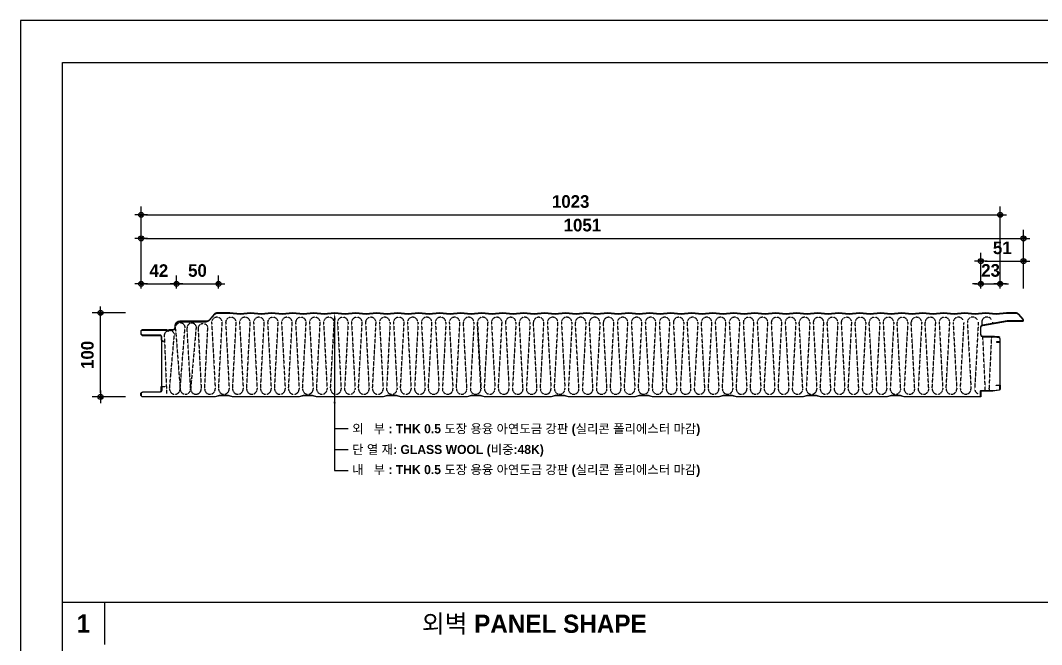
# Model space of a CAD drawing. Extents: x 0 to 20413, y 0 to 2870.
# Drawn here: x 0 to 1216, y 743 to 1485 of the extents above; entities that cross this region are included whole.
import ezdxf
from ezdxf.enums import TextEntityAlignment as Align

# ---------------------------------------------------------------- set-up
doc = ezdxf.new("R2010")
doc.units = 0
doc.linetypes.add('AUSGEZOGEN', pattern=[0])
doc.linetypes.add('HIDDEN', pattern=[0.375, 0.25, -0.125])
doc.layers.get('Defpoints').update_dxf_attribs({"color": 151})
for name, color, linetype in [('1', 7, 'Continuous'), ('A-ANNO-GRA1', 7, 'Continuous'), ('A-ANNO-LEAD', 4, 'Continuous'), ('A-ANNO-TEXT1', 7, 'Continuous'), ('A-ST-AXIS-DIM', 7, 'Continuous')]:
    doc.layers.add(name, color=color, linetype=linetype)
doc.styles.add('2020음성 1차', font='나눔고딕Bold.ttf')
doc.dimstyles.new('DIM-5', dxfattribs={"dimscale": 5, "dimtxt": 3, "dimasz": 1, "dimexe": 2, "dimexo": 3, "dimgap": 1.5, "dimtad": 1, "dimdec": 0, "dimzin": 0, "dimdsep": 46, "dimtxsty": '2020음성 1차', "dimblk1": 'DIMDOT', "dimblk2": 'DIMDOT', "dimsah": 1, "dimcen": 0, "dimdle": 4, "dimclrd": 7, "dimclre": 7, "dimclrt": 3, "dimadec": 0, "dimazin": 0, "dimtfac": 1, "dimtdec": 0, "dimtix": 1, "dimtmove": 2, "dimatfit": 3, "dimldrblk": 'DIMDOT', "dimfxl": 1, "dimtolj": 1, "dimtzin": 0, "dimarcsym": 0})

# ---------------------------------------------------------------- blocks, each defined once
blk = doc.blocks.new('1000W')
at = {"color": 2, "linetype": 'AUSGEZOGEN'}
for points in [[(211795, -537142.7), (211784.1, -537142.7), (211771.6, -537143.9), (211759.1, -537142.7), (211746.6, -537143.9), (211734.1, -537142.7), (211721.6, -537143.9), (211709.1, -537142.7), (211696.6, -537143.9), (211684.1, -537142.7), (211671.6, -537143.9), (211659.1, -537142.7), (211646.6, -537143.9), (211634.1, -537142.7), (211621.6, -537143.9), (211609.1, -537142.7), (211596.6, -537143.9), (211584.1, -537142.7), (211571.6, -537143.9), (211559.1, -537142.7), (211546.6, -537143.9), (211534.1, -537142.7), (211521.6, -537143.9), (211509.1, -537142.7), (211496.6, -537143.9), (211484.1, -537142.7), (211471.6, -537143.9), (211459.1, -537142.7), (211446.6, -537143.9), (211434.1, -537142.7), (211421.6, -537143.9), (211409.1, -537142.7), (211396.6, -537143.9), (211384.1, -537142.7), (211371.6, -537143.9), (211359.1, -537142.7), (211346.6, -537143.9), (211334.1, -537142.7), (211321.6, -537143.9), (211309.1, -537142.7), (211296.6, -537143.9), (211284.1, -537142.7), (211271.6, -537143.9), (211259.1, -537142.7), (211246.6, -537143.9), (211234.1, -537142.7), (211221.6, -537143.9), (211209.1, -537142.7), (211196.6, -537143.9), (211184.1, -537142.7), (211171.6, -537143.9), (211159.1, -537142.7), (211146.6, -537143.9), (211134.1, -537142.7), (211121.6, -537143.9), (211109.1, -537142.7), (211096.6, -537143.9), (211084.1, -537142.7), (211071.6, -537143.9), (211059.1, -537142.7), (211046.6, -537143.9), (211034.1, -537142.7), (211021.6, -537143.9), (211009.1, -537142.7), (210996.6, -537143.9), (210984.1, -537142.7), (210971.6, -537143.9), (210959.1, -537142.7), (210946.6, -537143.9), (210934.1, -537142.7), (210921.6, -537143.9), (210909.1, -537142.7), (210896.6, -537143.9), (210884.1, -537142.7), (210871.6, -537143.9), (210859.1, -537142.7), (210844.4, -537142.7, 0.212615), (210840.7, -537144.3), (210834.5, -537151.2, -0.212615), (210831.2, -537152.7), (210799.7, -537152.7, 0.414214), (210793.7, -537158.7), (210793.7, -537160.2, -0.414214), (210791.2, -537162.7), (210787.2, -537162.7), (210785.7, -537163.7), (210784.2, -537162.7), (210755.7, -537162.7, 0.414214), (210753.2, -537165.2), (210753.2, -537167.2, 0.414302), (210755.7, -537169.7), (210776.2, -537169.7, -0.414214), (210777.7, -537171.2), (210777.7, -537174.7, 0.414214), (210779.7, -537176.7), (210780.3, -537176.7), (210780.3, -537176.2), (210779.7, -537176.2, -0.414214), (210778.2, -537174.7), (210778.2, -537171.2, 0.414214), (210776.2, -537169.2), (210755.7, -537169.2, -0.414213), (210753.7, -537167.2), (210753.7, -537165.2, -0.414214), (210755.7, -537163.2), (210784, -537163.2), (210785.7, -537164.3), (210787.3, -537163.2), (210791.2, -537163.2, 0.414214), (210794.2, -537160.2), (210794.2, -537158.6, -0.409959), (210799.7, -537153.2), (210831.2, -537153.2, 0.212615), (210834.9, -537151.5), (210841.3, -537144.4, -0.194214), (210844.4, -537143.2), (210859.1, -537143.2), (210871.6, -537144.4), (210884.1, -537143.2), (210896.6, -537144.4), (210909.1, -537143.2), (210921.6, -537144.4), (210934.1, -537143.2), (210946.6, -537144.4), (210959.1, -537143.2), (210971.6, -537144.4), (210984.1, -537143.2), (210996.6, -537144.4), (211009.1, -537143.2), (211021.6, -537144.4), (211034.1, -537143.2), (211046.6, -537144.4), (211059.1, -537143.2), (211071.6, -537144.4), (211084.1, -537143.2), (211096.6, -537144.4), (211109.1, -537143.2), (211121.6, -537144.4), (211134.1, -537143.2), (211146.6, -537144.4), (211159.1, -537143.2), (211171.6, -537144.4), (211184.1, -537143.2), (211196.6, -537144.4), (211209.1, -537143.2), (211221.6, -537144.4), (211234.1, -537143.2), (211246.6, -537144.4), (211259.1, -537143.2), (211271.6, -537144.4), (211284.1, -537143.2), (211296.6, -537144.4), (211309.1, -537143.2), (211321.6, -537144.4), (211334.1, -537143.2), (211346.6, -537144.4), (211359.1, -537143.2), (211371.6, -537144.4), (211384.1, -537143.2), (211396.6, -537144.4), (211409.1, -537143.2), (211421.6, -537144.4), (211434.1, -537143.2), (211446.6, -537144.4), (211459.1, -537143.2), (211471.6, -537144.4), (211484.1, -537143.2), (211496.6, -537144.4), (211509.1, -537143.2), (211521.6, -537144.4), (211534.1, -537143.2), (211546.6, -537144.4), (211559.1, -537143.2), (211571.6, -537144.4), (211584.1, -537143.2), (211596.6, -537144.4), (211609.1, -537143.2), (211621.6, -537144.4), (211634.1, -537143.2), (211646.6, -537144.4), (211659.1, -537143.2), (211671.6, -537144.4), (211684.1, -537143.2), (211696.6, -537144.4), (211709.1, -537143.2), (211721.6, -537144.4), (211734.1, -537143.2), (211746.6, -537144.4), (211759.1, -537143.2), (211771.6, -537144.4), (211784.1, -537143.2), (211795, -537143.2)], [(211798.4, -537144.7), (211803.6, -537150.5, -0.649328), (211802.9, -537152.2), (211785, -537152.2), (211755.6, -537157.2, 0.359263), (211753.1, -537160.2), (211753.1, -537168.2, 0.414214), (211756.1, -537171.2), (211769.6, -537171.2), (211774.8, -537171.9, -0.378242), (211776.1, -537173.4), (211776.1, -537175.7, -0.414214), (211774.6, -537177.2), (211772.1, -537177.2), (211772.1, -537177.7), (211774.6, -537177.7, 0.414214), (211776.6, -537175.7), (211776.6, -537173.4, 0.378242), (211774.8, -537171.4), (211769.6, -537170.7), (211756.1, -537170.7, -0.414214), (211753.6, -537168.2), (211753.6, -537160.2, -0.358703), (211755.7, -537157.7), (211785.1, -537152.7), (211802.9, -537152.7, 0.649323), (211804, -537150.2), (211798.7, -537144.3)]]:
    blk.add_lwpolyline(points, format="xyb", dxfattribs=at)
at = {"color": 2}
for radius, start, end in [(5, 41.9836, 90), (4.5, 41.9907, 89.9965)]:
    blk.add_arc((211795, -537147.7), radius, start, end, dxfattribs=at)
at = {"layer": '1', "color": 8, "linetype": 'HIDDEN'}
for p, q in [((210821.4, -537160.3), (210825.2, -537233.2)), ((211070.8, -537154.2), (211075.1, -537233.2)), ((211083.4, -537154.2), (211079.2, -537233.2)), ((211104.1, -537154.2), (211108.3, -537233.2)), ((211116.6, -537154.2), (211112.4, -537233.2)), ((211767.5, -537153.8), (211767.4, -537154.8)), ((210781.2, -537168.9), (210784, -537238.6))]:
    blk.add_line(p, q, dxfattribs=at)
at = {"layer": '1', "color": 6}
blk.add_line((211776.6, -537228.7), (211776.6, -537175.7), dxfattribs=at)
at = {"layer": '1', "color": 8, "linetype": 'HIDDEN'}
for points in [[(210850.2, -537154.2, 1), (210837.6, -537154.2), (210841.9, -537233.2, -1), (210829.3, -537233.2), (210833.1, -537159.1, 0.693112), (210821.4, -537160.3)], [(210866.8, -537154.2, 1), (210854.3, -537154.2), (210858.5, -537233.2, -1), (210845.9, -537233.2), (210850.2, -537154.2)], [(210916.8, -537154.2, 1), (210904.3, -537154.2), (210908.5, -537233.2, -1), (210895.9, -537233.2), (210900.2, -537154.2, 1), (210887.6, -537154.2), (210891.8, -537233.2, -1), (210879.3, -537233.2), (210883.5, -537154.2, 1), (210870.9, -537154.2), (210875.2, -537233.2, -1), (210862.6, -537233.2), (210866.8, -537154.2)], [(210933.5, -537154.2, 1), (210920.9, -537154.2), (210925.2, -537233.2, -1), (210912.6, -537233.2), (210916.8, -537154.2)], [(210983.5, -537154.2, 1), (210970.9, -537154.2), (210975.1, -537233.2, -1), (210962.6, -537233.2), (210966.8, -537154.2, 1), (210954.2, -537154.2), (210958.5, -537233.2, -1), (210945.9, -537233.2), (210950.1, -537154.2, 1), (210937.6, -537154.2), (210941.8, -537233.2, -1), (210929.2, -537233.2), (210933.5, -537154.2)], [(211000.1, -537154.2, 1), (210987.5, -537154.2), (210991.8, -537233.2, -1), (210979.2, -537233.2), (210983.5, -537154.2)], [(211037.5, -537154.2), (211041.8, -537233.2, -1), (211029.2, -537233.2), (211033.4, -537154.2, 1), (211020.9, -537154.2), (211025.1, -537233.2, -1), (211012.5, -537233.2), (211016.8, -537154.2, 1), (211004.2, -537154.2), (211008.4, -537233.2)], [(211062.5, -537233.2), (211066.8, -537154.2, 1), (211054.2, -537154.2), (211058.4, -537233.2)], [(211108.3, -537233.2, -1), (211095.7, -537233.2), (211100, -537154.2, 1), (211087.4, -537154.2), (211091.7, -537233.2)], [(211129, -537233.2), (211133.2, -537154.2, 1), (211120.6, -537154.2), (211124.9, -537233.2)], [(211129.1, -537233.2, 1), (211141.6, -537233.2), (211137.4, -537154.2, -1), (211150, -537154.2), (211145.7, -537233.2, 1), (211158.3, -537233.2), (211154, -537154.2)], [(211183.4, -537154.2, 1), (211170.8, -537154.2), (211175, -537233.2, -1), (211162.5, -537233.2), (211166.7, -537154.2, 1), (211154.1, -537154.2), (211158.4, -537233.2)], [(211200, -537154.2, 1), (211187.5, -537154.2), (211191.7, -537233.2, -1), (211179.1, -537233.2), (211183.4, -537154.2)], [(211200, -537154.2), (211195.8, -537233.2, 1), (211208.4, -537233.2), (211204.1, -537154.2, -1), (211216.7, -537154.2), (211212.4, -537233.2, 1), (211225, -537233.2), (211220.8, -537154.2)], [(211241.7, -537233.2, -1), (211229.1, -537233.2), (211233.3, -537154.2, 1), (211220.8, -537154.2)], [(211266.7, -537154.2, 1), (211254.1, -537154.2), (211258.3, -537233.2, -1), (211245.8, -537233.2), (211250, -537154.2, 1), (211237.4, -537154.2), (211241.7, -537233.2)], [(211266.7, -537154.2), (211262.4, -537233.2, 1), (211275, -537233.2), (211270.7, -537154.2, -1), (211283.3, -537154.2), (211279.1, -537233.2, 1), (211291.7, -537233.2), (211287.4, -537154.2, -1), (211300, -537154.2), (211295.7, -537233.2, 1), (211308.3, -537233.2), (211304.1, -537154.2, -1), (211316.6, -537154.2)], [(211333.3, -537154.2, 1), (211320.7, -537154.2), (211325, -537233.2, -1), (211312.4, -537233.2), (211316.6, -537154.2)], [(211362.4, -537233.2), (211366.6, -537154.2, 1), (211354, -537154.2), (211358.3, -537233.2, -1), (211345.7, -537233.2), (211350, -537154.2, 1), (211337.4, -537154.2), (211341.6, -537233.2, -1), (211329.1, -537233.2), (211333.3, -537154.2)], [(211399.9, -537154.2, 1), (211387.4, -537154.2), (211391.6, -537233.2, -1), (211379, -537233.2), (211383.3, -537154.2, 1), (211370.7, -537154.2), (211374.9, -537233.2, -1), (211362.4, -537233.2)], [(211399.9, -537154.2), (211395.7, -537233.2, 1), (211408.3, -537233.2), (211404, -537154.2, -1), (211416.6, -537154.2), (211412.3, -537233.2, 1), (211424.9, -537233.2), (211420.7, -537154.2)], [(211449.9, -537154.2, 1), (211437.3, -537154.2), (211441.6, -537233.2, -1), (211429, -537233.2), (211433.3, -537154.2, 1), (211420.7, -537154.2)], [(211474.9, -537233.2, -1), (211462.3, -537233.2), (211466.6, -537154.2, 1), (211454, -537154.2), (211458.2, -537233.2, -1), (211445.7, -537233.2), (211449.9, -537154.2)], [(211516.5, -537154.2, 1), (211504, -537154.2), (211508.2, -537233.2, -1), (211495.6, -537233.2), (211499.9, -537154.2, 1), (211487.3, -537154.2), (211491.6, -537233.2, -1), (211479, -537233.2), (211483.2, -537154.2, 1), (211470.7, -537154.2), (211474.9, -537233.2)], [(211533.2, -537154.2, 1), (211520.6, -537154.2), (211524.9, -537233.2, -1), (211512.3, -537233.2), (211516.5, -537154.2)], [(211533.2, -537154.2), (211529, -537233.2, 1), (211541.5, -537233.2), (211537.3, -537154.2, -1), (211549.9, -537154.2), (211545.6, -537233.2, 1), (211558.2, -537233.2)], [(211562.3, -537233.2), (211566.5, -537154.2, 1), (211554, -537154.2), (211558.2, -537233.2)], [(211574.9, -537233.2), (211570.6, -537154.2, -1), (211583.2, -537154.2), (211578.9, -537233.2)], [(211608.2, -537233.2, -1), (211595.6, -537233.2), (211599.8, -537154.2, 1), (211587.3, -537154.2), (211591.5, -537233.2, -1), (211578.9, -537233.2)], [(211608.2, -537233.2), (211603.9, -537154.2, -1), (211616.5, -537154.2), (211612.3, -537233.2, 1), (211624.8, -537233.2), (211620.6, -537154.2, -1), (211633.2, -537154.2), (211628.9, -537233.2)], [(211637.2, -537154.2, -1), (211649.8, -537154.2), (211645.6, -537233.2, 1), (211658.1, -537233.2), (211653.9, -537154.2, -1), (211666.5, -537154.2), (211662.2, -537233.2, 1), (211674.8, -537233.2), (211670.6, -537154.2, -1), (211683.1, -537154.2)], [(211732.2, -537150.9, 0.757475), (211720.5, -537154.2), (211724.8, -537233.2, -1), (211712.2, -537233.2), (211716.5, -537154.2, 1), (211703.9, -537154.2), (211708.1, -537233.2, -1), (211695.6, -537233.2), (211699.8, -537154.2, 1), (211687.2, -537154.2)], [(211749.2, -537150.8, 0.757475), (211737.5, -537154.1), (211741.8, -537233.1, -1), (211729.2, -537233.1), (211733.5, -537154.1)], [(211766.2, -537150.7, 0.757475), (211754.5, -537153.9), (211754.8, -537157.5)], [(210806, -537159.1, 1.06926), (210794.7, -537162.9), (210800.1, -537233.2), (210806, -537159.1)], [(211000.1, -537154.2), (210995.9, -537233.2, 1), (211008.4, -537233.2)], [(211050.1, -537154.2), (211045.9, -537233.2, 1), (211058.4, -537233.2)], [(211637.2, -537154.2), (211641.5, -537233.2, -1), (211628.9, -537233.2)], [(211683.1, -537154.2), (211678.9, -537233.2, 1), (211691.5, -537233.2), (211687.2, -537154.2)], [(211750.5, -537153.9), (211746.2, -537233, 0.330984), (211750.7, -537239)], [(210819.7, -537239.4, 0.378249), (210825.2, -537233.2, -1), (210812.6, -537233.2, -1), (210800.1, -537233.2, -1), (210787.5, -537233.2), (210793.3, -537167.6, 0.737885), (210781.2, -537168.9)], [(211758.4, -537235.2, 0.089324), (211758.8, -537233), (211755.9, -537171.2)], [(211766.1, -537171.2), (211763.2, -537232.9, 0.094179), (211763.7, -537235.2)]]:
    blk.add_lwpolyline(points, format="xyb", dxfattribs=at)
blk.add_lwpolyline([(210819.2, -537159.1), (210812.6, -537233.2), (210808.4, -537160.3)], dxfattribs=at)
at = {"layer": '1', "color": 6}
blk.add_lwpolyline([(210777.7, -537230.2), (210778.2, -537230.2), (210778.2, -537176)], dxfattribs=at)
at = {"layer": '1', "color": 2}
blk.add_lwpolyline([(211752.6, -537242.2, 0.414214), (211753.1, -537241.7), (211753.1, -537235.7, -0.414214), (211753.6, -537235.2), (211767.6, -537235.2), (211775.2, -537234.3, 0.385314), (211776.1, -537233.3), (211776.1, -537229.2), (211771.9, -537229.2), (211771.9, -537228.7), (211776.6, -537228.7), (211776.6, -537233.3, -0.385314), (211775.2, -537234.8), (211767.6, -537235.7), (211754.1, -537235.7, 0.414214), (211753.6, -537236.2), (211753.6, -537242.2, -0.412305), (211753.1, -537242.7), (211751.1, -537242.7), (211661.7, -537242.7), (211657.2, -537241.2), (211647.2, -537241.2), (211642.2, -537242.7), (211562.2, -537242.7), (211557.2, -537241.2), (211547.2, -537241.2), (211542.2, -537242.7), (211462.2, -537242.7), (211457.2, -537241.2), (211447.2, -537241.2), (211442.2, -537242.7), (211362.2, -537242.7), (211357.2, -537241.2), (211347.2, -537241.2), (211342.2, -537242.7), (211262.2, -537242.7), (211257.2, -537241.2), (211247.2, -537241.2), (211242.2, -537242.7), (211162.2, -537242.7), (211157.2, -537241.2), (211147.2, -537241.2), (211142.2, -537242.7), (211062.2, -537242.7), (211057.2, -537241.2), (211047.2, -537241.2), (211042.2, -537242.7), (210962.2, -537242.7), (210957.2, -537241.2), (210947.2, -537241.2), (210942.2, -537242.7), (210862.2, -537242.7), (210857.2, -537241.2), (210847.2, -537241.2), (210842.2, -537242.7), (210755.7, -537242.7, -0.414214), (210753.2, -537240.2), (210753.2, -537239.2, -0.414213), (210755.7, -537236.7), (210776.2, -537236.7, 0.414213), (210777.7, -537235.2), (210777.7, -537230.2), (210778.2, -537230.2), (210777.7, -537230.2), (210781.7, -537230.2), (210781.7, -537230.7), (210778.2, -537230.7), (210778.2, -537235.2, -0.414213), (210776.2, -537237.2), (210755.7, -537237.2, 0.414718), (210753.7, -537239.2), (210753.7, -537240.2, 0.414214), (210755.7, -537242.2), (210842.1, -537242.2), (210847.1, -537240.7), (210857.3, -537240.7), (210862.3, -537242.2), (210942.1, -537242.2), (210947.1, -537240.7), (210957.3, -537240.7), (210962.3, -537242.2), (211042.1, -537242.2), (211047.1, -537240.7), (211057.3, -537240.7), (211062.3, -537242.2), (211142.1, -537242.2), (211147.1, -537240.7), (211157.3, -537240.7), (211162.3, -537242.2), (211242.1, -537242.2), (211247.1, -537240.7), (211257.3, -537240.7), (211262.3, -537242.2), (211342.1, -537242.2), (211347.1, -537240.7), (211357.3, -537240.7), (211362.3, -537242.2), (211442.1, -537242.2), (211447.1, -537240.7), (211457.3, -537240.7), (211462.3, -537242.2), (211542.1, -537242.2), (211547.1, -537240.7), (211557.3, -537240.7), (211562.3, -537242.2), (211642.1, -537242.2), (211647.1, -537240.7), (211657.3, -537240.7), (211661.8, -537242.2), (211751.1, -537242.2), (211752.6, -537242.2)], format="xyb", dxfattribs=at)
at = {"layer": '1', "color": 8, "linetype": 'HIDDEN'}
for centre, radius, start, end in [((211043.7, -537154.2), 6.29, 0, 180), ((211077, -537154.2), 6.29, 0, 180), ((211110.2, -537154.2), 6.29, 0, 180), ((210813.9, -537160.4), 5.51, 14.249, 178.9829), ((211068.8, -537233.2), 6.29, 180, 0), ((211085.5, -537233.2), 6.29, 180, 0), ((211118.7, -537233.2), 6.29, 180, 0), ((211568.6, -537233.2), 6.29, 180, 0)]:
    blk.add_arc(centre, radius, start, end, dxfattribs=at)
blk = doc.blocks.new('DIMDOT')
blk.add_line((-1.5, 0), (1.5, 0))
for radius in [0.6, 0.28]:
    blk.add_circle((0, 0), radius)
blk = doc.blocks.new('*D35')
at = {"layer": 'A-ST-AXIS-DIM', "color": 7, "lineweight": -2}
for p, q in [((143.8, 1165.9), (143.8, 1181.7)), ((185.8, 1165.9), (185.8, 1181.7)), ((148.8, 1171.7), (180.8, 1171.7))]:
    blk.add_line(p, q, dxfattribs=at)
at = {"layer": 'Defpoints', "color": 0}
for p in [(185.8, 1171.7), (143.8, 1150.9), (185.8, 1150.9)]:
    blk.add_point(p, dxfattribs=at)
at = {"layer": 'A-ST-AXIS-DIM', "color": 7, "linetype": 'ByBlock', "lineweight": -2, "xscale": 5, "yscale": 5, "zscale": 5, "rotation": 180}
blk.add_blockref('DIMDOT', (143.8, 1171.7), dxfattribs=at)
at = {"layer": 'A-ST-AXIS-DIM', "color": 7, "linetype": 'ByBlock', "lineweight": -2, "xscale": 5, "yscale": 5, "zscale": 5}
blk.add_blockref('DIMDOT', (185.8, 1171.7), dxfattribs=at)
at = {"layer": 'A-ST-AXIS-DIM', "color": 3, "insert": (164.8, 1187.4), "char_height": 15, "attachment_point": 5, "style": '2020음성 1차'}
blk.add_mtext('\\A1;42', dxfattribs=at)
blk = doc.blocks.new('*D36')
at = {"layer": 'A-ST-AXIS-DIM', "color": 7, "lineweight": -2}
for p, q in [((185.8, 1165.9), (185.8, 1181.7)), ((235.8, 1165.9), (235.8, 1181.7)), ((190.8, 1171.7), (230.8, 1171.7))]:
    blk.add_line(p, q, dxfattribs=at)
at = {"layer": 'Defpoints', "color": 0}
for p in [(235.8, 1171.7), (185.8, 1150.9), (235.8, 1150.9)]:
    blk.add_point(p, dxfattribs=at)
at = {"layer": 'A-ST-AXIS-DIM', "color": 7, "linetype": 'ByBlock', "lineweight": -2, "xscale": 5, "yscale": 5, "zscale": 5, "rotation": 180}
blk.add_blockref('DIMDOT', (185.8, 1171.7), dxfattribs=at)
at = {"layer": 'A-ST-AXIS-DIM', "color": 7, "linetype": 'ByBlock', "lineweight": -2, "xscale": 5, "yscale": 5, "zscale": 5}
blk.add_blockref('DIMDOT', (235.8, 1171.7), dxfattribs=at)
at = {"layer": 'A-ST-AXIS-DIM', "color": 3, "insert": (210.8, 1187.4), "char_height": 15, "attachment_point": 5, "style": '2020음성 1차'}
blk.add_mtext('\\A1;50', dxfattribs=at)
blk = doc.blocks.new('*D37')
at = {"layer": 'A-ST-AXIS-DIM', "color": 7, "lineweight": -2}
for p, q in [((1143.7, 1165.9), (1143.7, 1208.7)), ((1194.5, 1165.9), (1194.5, 1208.7)), ((1148.7, 1198.7), (1189.5, 1198.7))]:
    blk.add_line(p, q, dxfattribs=at)
at = {"layer": 'Defpoints', "color": 0}
for p in [(1194.5, 1198.7), (1143.7, 1150.9), (1194.5, 1150.9)]:
    blk.add_point(p, dxfattribs=at)
at = {"layer": 'A-ST-AXIS-DIM', "color": 7, "linetype": 'ByBlock', "lineweight": -2, "xscale": 5, "yscale": 5, "zscale": 5, "rotation": 180}
blk.add_blockref('DIMDOT', (1143.7, 1198.7), dxfattribs=at)
at = {"layer": 'A-ST-AXIS-DIM', "color": 7, "linetype": 'ByBlock', "lineweight": -2, "xscale": 5, "yscale": 5, "zscale": 5}
blk.add_blockref('DIMDOT', (1194.5, 1198.7), dxfattribs=at)
at = {"layer": 'A-ST-AXIS-DIM', "color": 3, "insert": (1169.1, 1214.4), "char_height": 15, "attachment_point": 5, "style": '2020음성 1차'}
blk.add_mtext('\\A1;51', dxfattribs=at)
blk = doc.blocks.new('*D38')
at = {"layer": 'A-ST-AXIS-DIM', "color": 7, "lineweight": -2}
for p, q in [((1143.7, 1165.9), (1143.7, 1181.7)), ((1166.7, 1165.9), (1166.7, 1181.7)), ((1138.7, 1171.7), (1133.7, 1171.7)), ((1143.7, 1171.7), (1166.7, 1171.7)), ((1171.7, 1171.7), (1176.7, 1171.7))]:
    blk.add_line(p, q, dxfattribs=at)
at = {"layer": 'Defpoints', "color": 0}
for p in [(1166.7, 1171.7), (1143.7, 1150.9), (1166.7, 1150.9)]:
    blk.add_point(p, dxfattribs=at)
at = {"layer": 'A-ST-AXIS-DIM', "color": 7, "linetype": 'ByBlock', "lineweight": -2, "xscale": 5, "yscale": 5, "zscale": 5}
blk.add_blockref('DIMDOT', (1143.7, 1171.7), dxfattribs=at)
at = {"layer": 'A-ST-AXIS-DIM', "color": 7, "linetype": 'ByBlock', "lineweight": -2, "xscale": 5, "yscale": 5, "zscale": 5, "rotation": 180}
blk.add_blockref('DIMDOT', (1166.7, 1171.7), dxfattribs=at)
at = {"layer": 'A-ST-AXIS-DIM', "color": 3, "insert": (1155.2, 1187.5), "char_height": 15, "attachment_point": 5, "style": '2020음성 1차'}
blk.add_mtext('\\A1;23', dxfattribs=at)
blk = doc.blocks.new('*D39')
at = {"layer": 'A-ST-AXIS-DIM', "color": 7, "lineweight": -2}
for p, q in [((143.8, 1165.9), (143.8, 1235.7)), ((1194.5, 1165.9), (1194.5, 1235.7)), ((148.8, 1225.7), (1189.5, 1225.7))]:
    blk.add_line(p, q, dxfattribs=at)
at = {"layer": 'Defpoints', "color": 0}
for p in [(1194.5, 1225.7), (143.8, 1150.9), (1194.5, 1150.9)]:
    blk.add_point(p, dxfattribs=at)
at = {"layer": 'A-ST-AXIS-DIM', "color": 7, "linetype": 'ByBlock', "lineweight": -2, "xscale": 5, "yscale": 5, "zscale": 5, "rotation": 180}
blk.add_blockref('DIMDOT', (143.8, 1225.7), dxfattribs=at)
at = {"layer": 'A-ST-AXIS-DIM', "color": 7, "linetype": 'ByBlock', "lineweight": -2, "xscale": 5, "yscale": 5, "zscale": 5}
blk.add_blockref('DIMDOT', (1194.5, 1225.7), dxfattribs=at)
at = {"layer": 'A-ST-AXIS-DIM', "color": 3, "insert": (669.1, 1241.4), "char_height": 15, "attachment_point": 5, "style": '2020음성 1차'}
blk.add_mtext('\\A1;1051', dxfattribs=at)
blk = doc.blocks.new('*D40')
at = {"layer": 'A-ST-AXIS-DIM', "color": 7, "lineweight": -2}
for p, q in [((143.8, 1165.9), (143.8, 1263.7)), ((148.8, 1253.7), (1161.7, 1253.7)), ((1166.7, 1165.9), (1166.7, 1263.7))]:
    blk.add_line(p, q, dxfattribs=at)
at = {"layer": 'Defpoints', "color": 0}
for p in [(1166.7, 1253.7), (143.8, 1150.9), (1166.7, 1150.9)]:
    blk.add_point(p, dxfattribs=at)
at = {"layer": 'A-ST-AXIS-DIM', "color": 7, "linetype": 'ByBlock', "lineweight": -2, "xscale": 5, "yscale": 5, "zscale": 5, "rotation": 180}
blk.add_blockref('DIMDOT', (143.8, 1253.7), dxfattribs=at)
at = {"layer": 'A-ST-AXIS-DIM', "color": 7, "linetype": 'ByBlock', "lineweight": -2, "xscale": 5, "yscale": 5, "zscale": 5}
blk.add_blockref('DIMDOT', (1166.7, 1253.7), dxfattribs=at)
at = {"layer": 'A-ST-AXIS-DIM', "color": 3, "insert": (655.2, 1269.5), "char_height": 15, "attachment_point": 5, "style": '2020음성 1차'}
blk.add_mtext('\\A1;1023', dxfattribs=at)
blk = doc.blocks.new('*D41')
at = {"layer": 'A-ST-AXIS-DIM', "color": 7, "lineweight": -2}
for p, q in [((125.3, 1137.1), (85.5, 1137.1)), ((95.5, 1042.1), (95.5, 1132.1)), ((125.3, 1037.1), (85.5, 1037.1))]:
    blk.add_line(p, q, dxfattribs=at)
at = {"layer": 'Defpoints', "color": 0}
for p in [(95.5, 1137.1), (140.3, 1137.1), (140.3, 1037.1)]:
    blk.add_point(p, dxfattribs=at)
at = {"layer": 'A-ST-AXIS-DIM', "color": 7, "linetype": 'ByBlock', "lineweight": -2, "xscale": 5, "yscale": 5, "zscale": 5}
for p, rotation in [((95.5, 1137.1), 90), ((95.5, 1037.1), 270)]:
    blk.add_blockref('DIMDOT', p, dxfattribs=dict(at, rotation=rotation))
at = {"layer": 'A-ST-AXIS-DIM', "color": 3, "insert": (79.8, 1087.1), "char_height": 15, "attachment_point": 5, "rotation": 90, "style": '2020음성 1차'}
blk.add_mtext('\\A1;100 ', dxfattribs=at)

msp = doc.modelspace()

# ---------------------------------------------------------------- linework, layer by layer
for p, q in [((374.11, 999.57), (390.29, 999.57)), ((374.11, 974.57), (390.29, 974.57)), ((100, 792.5), (100, 742.5))]:
    msp.add_line(p, q)
at = {"layer": 'A-ANNO-GRA1'}
msp.add_line((1823.74, 792.5), (50, 792.5), dxfattribs=at)
msp.add_lwpolyline([(50, 1435), (1823.74, 1435), (1823.74, 50), (50, 50)], close=True, dxfattribs=at)
at = {"layer": 'A-ANNO-LEAD'}
msp.add_lwpolyline([(374.11, 1131.13), (374.11, 949.57), (390.29, 949.57)], dxfattribs=at)
for points in [[(375.41, 1129.13), (374.16, 1136.63), (372.91, 1129.13)], [(375.36, 1100.67), (374.11, 1108.17), (372.86, 1100.67)], [(375.36, 1029.63), (374.11, 1037.13), (372.86, 1029.63)]]:
    msp.add_solid(points, dxfattribs=at)
at = {"layer": 'Defpoints'}
msp.add_lwpolyline([(0, 0), (2100, 0), (2100, 1485), (0, 1485)], close=True, dxfattribs=at)

# ---------------------------------------------------------------- block references
msp.add_blockref('1000W', (-210609.93, 538279.8))

# ---------------------------------------------------------------- texts
at = {"layer": 'A-ANNO-TEXT1', "style": '2020음성 1차'}
for s, p in [('외   부 : THK 0.5 도장 용융 아연도금 강판 (실리콘 폴리에스터 마감)', (395, 999.32)), ('단 열 재: GLASS WOOL (비중:48K)', (395, 974.6)), ('내   부 : THK 0.5 도장 용융 아연도금 강판 (실리콘 폴리에스터 마감)', (395, 950.65))]:
    msp.add_text(s, height=10.8, dxfattribs=at).set_placement(p, align=Align.MIDDLE_LEFT)
msp.add_text('1', height=21.6, dxfattribs=at).set_placement((75, 767.5), align=Align.MIDDLE_CENTER)
msp.add_text('외벽 PANEL SHAPE', height=21.6, dxfattribs=at).set_placement((611.87, 767.5), align=Align.MIDDLE)

# ---------------------------------------------------------------- dimensions: what is measured, and where the dimension line sits
at = {"layer": 'A-ST-AXIS-DIM'}
for p1, p2, distance, picture, middle in [((143.76, 1150.87), (1166.66, 1150.87), 102.82, '*D40', (655.21, 1269.47)), ((143.76, 1150.87), (1194.46, 1150.87), 74.82, '*D39', (669.11, 1241.44)), ((1143.66, 1150.87), (1194.46, 1150.87), 47.82, '*D37', (1169.06, 1214.37)), ((143.76, 1150.87), (185.76, 1150.87), 20.82, '*D35', (164.76, 1187.4)), ((1143.66, 1150.87), (1166.66, 1150.87), 20.82, '*D38', (1155.16, 1187.47))]:
    dim = msp.add_aligned_dim(p1=p1, p2=p2, distance=distance, dimstyle='DIM-5', dxfattribs=at)
    dim.commit()
    dim.dimension.update_dxf_attribs({"geometry": picture, "text_midpoint": middle})
dim = msp.add_linear_dim(base=(235.76, 1171.69), p1=(185.76, 1150.87), p2=(235.76, 1150.87), angle=180, dimstyle='DIM-5', dxfattribs=at)
dim.commit()
dim.dimension.update_dxf_attribs({"geometry": '*D36', "text_midpoint": (210.76, 1187.44)})
dim = msp.add_aligned_dim(p1=(140.25, 1037.13), p2=(140.25, 1137.13), distance=44.71, text='<> ', dimstyle='DIM-5', dxfattribs=at)
dim.commit()
dim.dimension.update_dxf_attribs({"geometry": '*D41', "text_midpoint": (79.82, 1087.13)})

doc.saveas('drawing.dxf')
